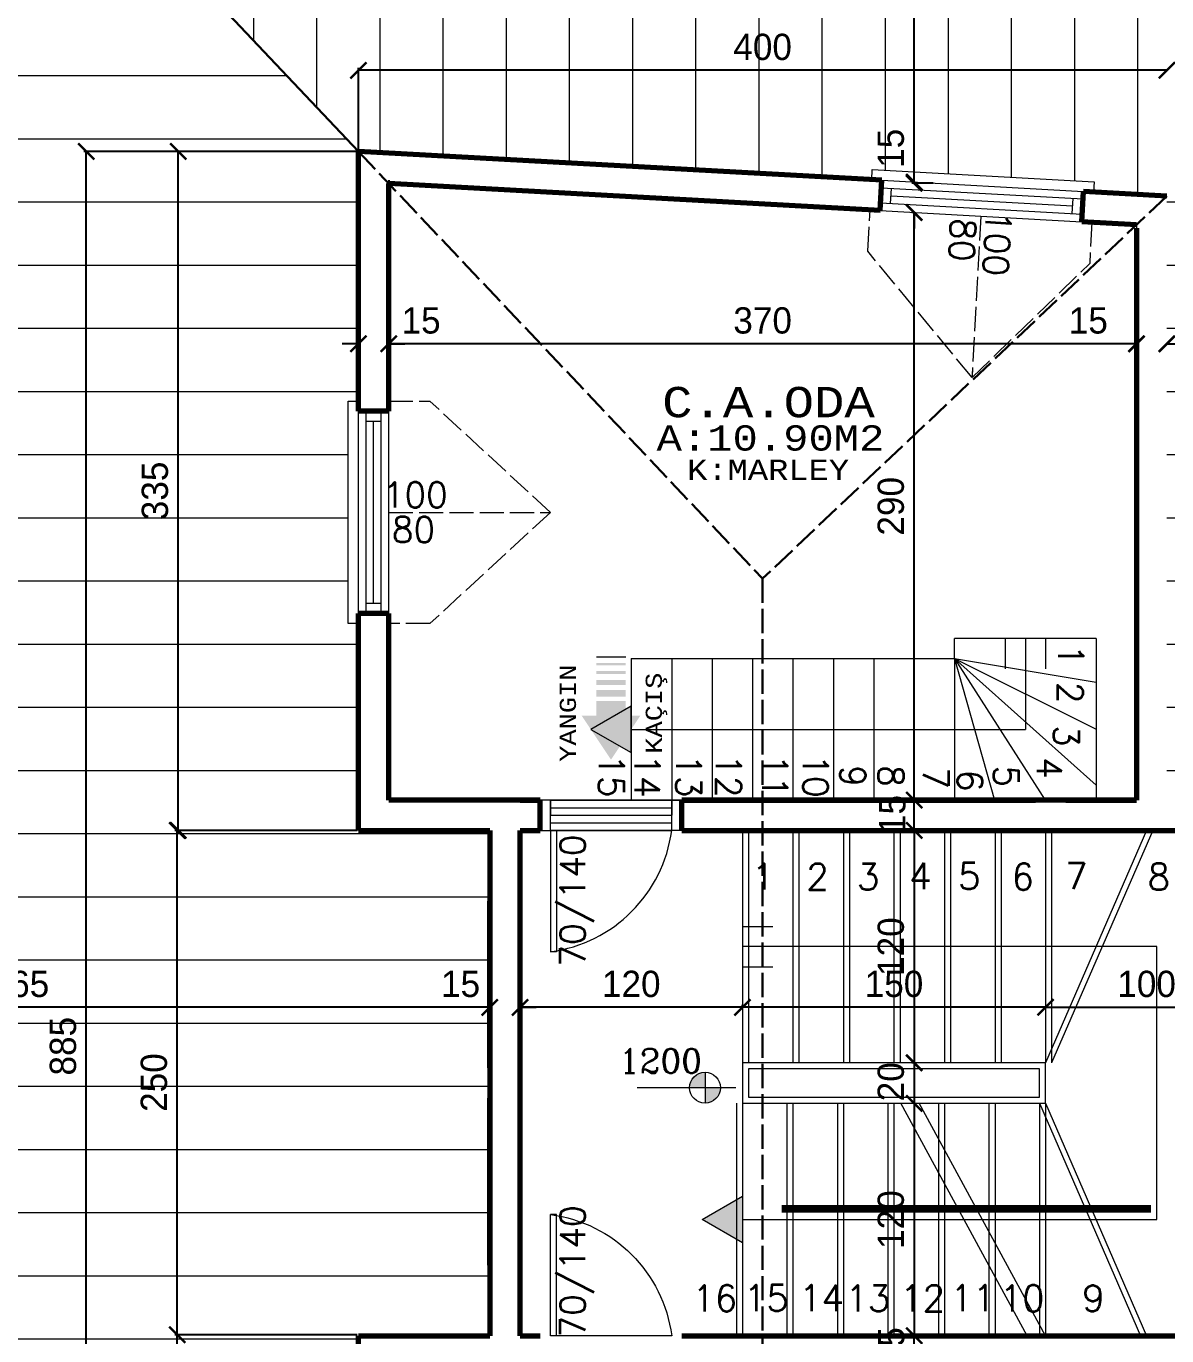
# Model space of a CAD drawing. Header units: millimetres. Extents: x 35860 to 71103, y -11298 to -8385.
# Drawn here: x 52981 to 53546, y -10123 to -9476 of the extents above; entities that cross this region are included whole.
import ezdxf
from ezdxf.enums import TextEntityAlignment as Align

# ---------------------------------------------------------------- set-up
doc = ezdxf.new("R2010")
doc.units = ezdxf.units.MM
doc.header["$MEASUREMENT"] = 0
doc.linetypes.add('ÇİZGİ1', pattern=[15, 12, -3])
doc.layers.get('0').update_dxf_attribs({"lineweight": 15})
doc.layers.get('Defpoints').update_dxf_attribs({"lineweight": 20})
for name, color, linetype, lineweight in [('02', 2, 'Continuous', 20), ('03_Yazı', 1, 'Continuous', 30), ('05', 4, 'Continuous', 50), ('07', 3, 'Continuous', 70), ('Aks&Tefriş', 5, 'Continuous', 20), ('Merd&Balkon', 40, 'Continuous', 20), ('Ölçü', 140, 'Continuous', 20)]:
    doc.layers.add(name, color=color, linetype=linetype, lineweight=lineweight)
doc.layers.add('Lay_X', color=45, linetype='Continuous', lineweight=13, plot=False)
doc.styles.add('0', font='txt.shx')
doc.styles.add('2', font='txt.shx', dxfattribs={"height": 12.5})
doc.styles.add('C', font='')
doc.styles.add('ROMANC', font='romanc', dxfattribs={"height": 0.11})
doc.styles.get('C').set_extended_font_data('Courier New Tur')
doc.dimstyles.new('STANDART', dxfattribs={"dimtxt": 13, "dimasz": 8, "dimexe": 1.25, "dimexo": 0.625, "dimgap": 5, "dimtad": 1, "dimdec": 0, "dimrnd": 5, "dimzin": 1, "dimdsep": 46, "dimtxsty": 'Standard', "dimblk1": 'ARCHTICK', "dimblk2": 'ARCHTICK', "dimsah": 1, "dimcen": 2.5, "dimclrd": 256, "dimclre": 256, "dimclrt": 1, "dimadec": 0, "dimazin": 0, "dimtfac": 1, "dimtdec": 0, "dimtofl": 0, "dimtmove": 1, "dimatfit": 0, "dimldrblk": 'ARCHTICK', "dimfxl": 1, "dimtolj": 1, "dimtzin": 0, "dimarcsym": 0})

# ---------------------------------------------------------------- blocks, each defined once
blk = doc.blocks.new('_ARCHTICK')
at = {"color": 0, "linetype": 'ByBlock', "const_width": 0.15}
blk.add_lwpolyline([(-0.5, -0.5), (0.5, 0.5)], dxfattribs=at)
blk = doc.blocks.new('*D33')
at = {"layer": 'Defpoints', "color": 0, "transparency": 16777216}
for p in [(53335.55, -9960.92), (53335.55, -9960.92), (53485.55, -9960.92)]:
    blk.add_point(p, dxfattribs=at)
at = {"layer": 'Ölçü', "lineweight": -2, "transparency": 16777216}
for p, q in [((53335.55, -9960.3), (53335.55, -9959.67)), ((53485.55, -9960.92), (53335.55, -9960.92))]:
    blk.add_line(p, q, dxfattribs=at)
at = {"layer": 'Ölçü', "lineweight": -2, "transparency": 16777216, "xscale": 8, "yscale": 8, "zscale": 8, "rotation": 180}
blk.add_blockref('_ARCHTICK', (53335.55, -9960.92), dxfattribs=at)
at = {"layer": 'Ölçü', "lineweight": -2, "transparency": 16777216, "xscale": 8, "yscale": 8, "zscale": 8}
blk.add_blockref('_ARCHTICK', (53485.55, -9960.92), dxfattribs=at)
at = {"layer": 'Ölçü', "color": 1, "transparency": 16777216, "insert": (53410.55, -9949.42), "char_height": 13, "attachment_point": 5}
blk.add_mtext('\\A1;150', dxfattribs=at)
blk = doc.blocks.new('*D34')
at = {"layer": 'Defpoints', "color": 0, "transparency": 16777216}
for p in [(53225.55, -9960.92), (53225.55, -9960.92), (53335.55, -9960.92)]:
    blk.add_point(p, dxfattribs=at)
at = {"layer": 'Ölçü', "lineweight": -2, "transparency": 16777216}
for p, q in [((53225.55, -9960.3), (53225.55, -9959.67)), ((53335.55, -9960.92), (53225.55, -9960.92))]:
    blk.add_line(p, q, dxfattribs=at)
at = {"layer": 'Ölçü', "lineweight": -2, "transparency": 16777216, "xscale": 8, "yscale": 8, "zscale": 8, "rotation": 180}
blk.add_blockref('_ARCHTICK', (53225.55, -9960.92), dxfattribs=at)
at = {"layer": 'Ölçü', "lineweight": -2, "transparency": 16777216, "xscale": 8, "yscale": 8, "zscale": 8}
blk.add_blockref('_ARCHTICK', (53335.55, -9960.92), dxfattribs=at)
at = {"layer": 'Ölçü', "color": 1, "transparency": 16777216, "insert": (53280.55, -9949.42), "char_height": 13, "attachment_point": 5}
blk.add_mtext('\\A1;120', dxfattribs=at)
blk = doc.blocks.new('*D35')
at = {"layer": 'Defpoints', "color": 0, "transparency": 16777216}
for p in [(53413.05, -9873.42), (53420.55, -9988.42), (53421.5, -9988.42)]:
    blk.add_point(p, dxfattribs=at)
at = {"layer": 'Ölçü', "lineweight": -2, "transparency": 16777216}
for p, q in [((53420.55, -9873.42), (53420.55, -9988.42)), ((53420.87, -9988.42), (53419.3, -9988.42))]:
    blk.add_line(p, q, dxfattribs=at)
at = {"layer": 'Ölçü', "lineweight": -2, "transparency": 16777216, "xscale": 8, "yscale": 8, "zscale": 8}
for p, rotation in [((53420.55, -9873.42), 90), ((53420.55, -9988.42), 270)]:
    blk.add_blockref('_ARCHTICK', p, dxfattribs=dict(at, rotation=rotation))
at = {"layer": 'Ölçü', "color": 1, "transparency": 16777216, "insert": (53409.05, -9930.92), "char_height": 13, "attachment_point": 5, "rotation": 90}
blk.add_mtext('\\A1;120', dxfattribs=at)
blk = doc.blocks.new('*D36')
at = {"layer": 'Defpoints', "color": 0, "transparency": 16777216}
for p in [(53421.5, -9988.42), (53420.55, -10008.42), (53421.5, -10008.42)]:
    blk.add_point(p, dxfattribs=at)
at = {"layer": 'Ölçü', "lineweight": -2, "transparency": 16777216}
for p, q in [((53420.55, -9988.42), (53420.55, -10008.42)), ((53420.87, -10008.42), (53419.3, -10008.42))]:
    blk.add_line(p, q, dxfattribs=at)
at = {"layer": 'Ölçü', "lineweight": -2, "transparency": 16777216, "xscale": 8, "yscale": 8, "zscale": 8}
for p, rotation in [((53420.55, -9988.42), 90), ((53420.55, -10008.42), 270)]:
    blk.add_blockref('_ARCHTICK', p, dxfattribs=dict(at, rotation=rotation))
at = {"layer": 'Ölçü', "color": 1, "transparency": 16777216, "insert": (53409.05, -9997.74), "char_height": 13, "attachment_point": 5, "rotation": 90}
blk.add_mtext('\\A1;20', dxfattribs=at)
blk = doc.blocks.new('*D37')
at = {"layer": 'Defpoints', "color": 0, "transparency": 16777216}
for p in [(53421.5, -10008.42), (53420.55, -10123.42), (53421.5, -10123.42)]:
    blk.add_point(p, dxfattribs=at)
at = {"layer": 'Ölçü', "lineweight": -2, "transparency": 16777216}
for p, q in [((53420.55, -10008.42), (53420.55, -10123.42)), ((53420.87, -10123.42), (53419.3, -10123.42))]:
    blk.add_line(p, q, dxfattribs=at)
at = {"layer": 'Ölçü', "lineweight": -2, "transparency": 16777216, "xscale": 8, "yscale": 8, "zscale": 8}
for p, rotation in [((53420.55, -10008.42), 90), ((53420.55, -10123.42), 270)]:
    blk.add_blockref('_ARCHTICK', p, dxfattribs=dict(at, rotation=rotation))
at = {"layer": 'Ölçü', "color": 1, "transparency": 16777216, "insert": (53409.05, -10065.92), "char_height": 13, "attachment_point": 5, "rotation": 90}
blk.add_mtext('\\A1;120', dxfattribs=at)
blk = doc.blocks.new('*D38')
at = {"layer": 'Defpoints', "color": 0, "transparency": 16777216}
for p in [(53420.55, -9858.42), (53420.55, -9858.42), (53420.55, -9873.42)]:
    blk.add_point(p, dxfattribs=at)
at = {"layer": 'Ölçü', "lineweight": -2, "transparency": 16777216}
for p, q in [((53419.92, -9858.42), (53419.3, -9858.42)), ((53420.55, -9873.42), (53420.55, -9858.42))]:
    blk.add_line(p, q, dxfattribs=at)
at = {"layer": 'Ölçü', "lineweight": -2, "transparency": 16777216, "xscale": 8, "yscale": 8, "zscale": 8}
for p, rotation in [((53420.55, -9858.42), 90), ((53420.55, -9873.42), 270)]:
    blk.add_blockref('_ARCHTICK', p, dxfattribs=dict(at, rotation=rotation))
at = {"layer": 'Ölçü', "color": 1, "transparency": 16777216, "insert": (53409.77, -9865.55), "char_height": 13, "attachment_point": 5, "rotation": 90}
blk.add_mtext('\\A1;15', dxfattribs=at)
blk = doc.blocks.new('*D55')
at = {"layer": 'Defpoints', "color": 0, "transparency": 16777216}
for p in [(53420.55, -10123.42), (53421.5, -10123.42), (53421.5, -10138.42)]:
    blk.add_point(p, dxfattribs=at)
at = {"layer": 'Ölçü', "lineweight": -2, "transparency": 16777216}
for p, q in [((53420.87, -10123.42), (53419.3, -10123.42)), ((53420.55, -10138.42), (53420.55, -10123.42))]:
    blk.add_line(p, q, dxfattribs=at)
at = {"layer": 'Ölçü', "lineweight": -2, "transparency": 16777216, "xscale": 8, "yscale": 8, "zscale": 8}
for p, rotation in [((53420.55, -10123.42), 90), ((53420.55, -10138.42), 270)]:
    blk.add_blockref('_ARCHTICK', p, dxfattribs=dict(at, rotation=rotation))
at = {"layer": 'Ölçü', "color": 1, "transparency": 16777216, "insert": (53409.26, -10128.85), "char_height": 13, "attachment_point": 5, "rotation": 90}
blk.add_mtext('\\A1;15', dxfattribs=at)
blk = doc.blocks.new('*D56')
at = {"layer": 'Defpoints', "color": 0, "transparency": 16777216}
for p in [(53420.55, -9567.74), (53421.04, -9567.74), (53420.55, -9858.42)]:
    blk.add_point(p, dxfattribs=at)
at = {"layer": 'Ölçü', "lineweight": -2, "transparency": 16777216}
for p, q in [((53420.41, -9567.74), (53419.3, -9567.74)), ((53420.55, -9858.42), (53420.55, -9567.74))]:
    blk.add_line(p, q, dxfattribs=at)
at = {"layer": 'Ölçü', "lineweight": -2, "transparency": 16777216, "xscale": 8, "yscale": 8, "zscale": 8}
for p, rotation in [((53420.55, -9567.74), 90), ((53420.55, -9858.42), 270)]:
    blk.add_blockref('_ARCHTICK', p, dxfattribs=dict(at, rotation=rotation))
at = {"layer": 'Ölçü', "color": 1, "transparency": 16777216, "insert": (53409.05, -9713.08), "char_height": 13, "attachment_point": 5, "rotation": 90}
blk.add_mtext('\\A1;290', dxfattribs=at)
blk = doc.blocks.new('*D57')
at = {"layer": 'Defpoints', "color": 0, "transparency": 16777216}
for p in [(53420.54, -9152.09), (53420.55, -9152.09), (53420.22, -9552.68)]:
    blk.add_point(p, dxfattribs=at)
at = {"layer": 'Ölçü', "lineweight": -2, "transparency": 16777216}
for p, q in [((53420.55, -9552.68), (53420.55, -9152.09)), ((53421.17, -9152.09), (53421.8, -9152.09))]:
    blk.add_line(p, q, dxfattribs=at)
at = {"layer": 'Ölçü', "lineweight": -2, "transparency": 16777216, "xscale": 8, "yscale": 8, "zscale": 8}
for p, rotation in [((53420.55, -9152.09), 90), ((53420.55, -9552.68), 270)]:
    blk.add_blockref('_ARCHTICK', p, dxfattribs=dict(at, rotation=rotation))
at = {"layer": 'Ölçü', "color": 1, "transparency": 16777216, "insert": (53409.05, -9352.38), "char_height": 13, "attachment_point": 5, "rotation": 90}
blk.add_mtext('\\A1;400', dxfattribs=at)
blk = doc.blocks.new('*D58')
at = {"layer": 'Defpoints', "color": 0, "transparency": 16777216}
for p in [(53210.55, -9960.92), (53225.55, -9960.92), (53210.55, -9972.9)]:
    blk.add_point(p, dxfattribs=at)
at = {"layer": 'Ölçü', "lineweight": -2, "transparency": 16777216}
for p, q in [((53210.55, -9960.92), (53202.55, -9960.92)), ((53210.55, -9972.27), (53210.55, -9959.67)), ((53225.55, -9960.92), (53233.55, -9960.92))]:
    blk.add_line(p, q, dxfattribs=at)
at = {"layer": 'Ölçü', "lineweight": -2, "transparency": 16777216, "xscale": 8, "yscale": 8, "zscale": 8}
blk.add_blockref('_ARCHTICK', (53210.55, -9960.92), dxfattribs=at)
at = {"layer": 'Ölçü', "lineweight": -2, "transparency": 16777216, "xscale": 8, "yscale": 8, "zscale": 8, "rotation": 180}
blk.add_blockref('_ARCHTICK', (53225.55, -9960.92), dxfattribs=at)
at = {"layer": 'Ölçü', "color": 1, "transparency": 16777216, "insert": (53196.09, -9949.42), "char_height": 13, "attachment_point": 5}
blk.add_mtext('\\A1;15', dxfattribs=at)
blk = doc.blocks.new('*D59')
at = {"layer": 'Defpoints', "color": 0, "transparency": 16777216}
for p in [(52745.55, -9959.9), (52745.55, -9960.92), (53210.55, -9972.9)]:
    blk.add_point(p, dxfattribs=at)
at = {"layer": 'Ölçü', "lineweight": -2, "transparency": 16777216}
for p, q in [((52745.55, -9960.52), (52745.55, -9962.17)), ((53210.55, -9960.92), (52745.55, -9960.92))]:
    blk.add_line(p, q, dxfattribs=at)
at = {"layer": 'Ölçü', "lineweight": -2, "transparency": 16777216, "xscale": 8, "yscale": 8, "zscale": 8, "rotation": 180}
blk.add_blockref('_ARCHTICK', (52745.55, -9960.92), dxfattribs=at)
at = {"layer": 'Ölçü', "lineweight": -2, "transparency": 16777216, "xscale": 8, "yscale": 8, "zscale": 8}
blk.add_blockref('_ARCHTICK', (53210.55, -9960.92), dxfattribs=at)
at = {"layer": 'Ölçü', "color": 1, "transparency": 16777216, "insert": (52978.05, -9949.42), "char_height": 13, "attachment_point": 5}
blk.add_mtext('\\A1;465', dxfattribs=at)
blk = doc.blocks.new('*D60')
at = {"layer": 'Defpoints', "color": 0, "transparency": 16777216}
for p in [(53545.55, -9559.59), (53530.55, -9575.44), (53530.55, -9632.72)]:
    blk.add_point(p, dxfattribs=at)
at = {"layer": 'Ölçü', "lineweight": -2, "transparency": 16777216}
for p, q in [((53530.55, -9576.07), (53530.55, -9633.97)), ((53530.55, -9632.72), (53522.55, -9632.72)), ((53545.55, -9632.72), (53553.55, -9632.72))]:
    blk.add_line(p, q, dxfattribs=at)
at = {"layer": 'Ölçü', "lineweight": -2, "transparency": 16777216, "xscale": 8, "yscale": 8, "zscale": 8}
blk.add_blockref('_ARCHTICK', (53530.55, -9632.72), dxfattribs=at)
at = {"layer": 'Ölçü', "lineweight": -2, "transparency": 16777216, "xscale": 8, "yscale": 8, "zscale": 8, "rotation": 180}
blk.add_blockref('_ARCHTICK', (53545.55, -9632.72), dxfattribs=at)
at = {"layer": 'Ölçü', "color": 1, "transparency": 16777216, "insert": (53506.71, -9621.22), "char_height": 13, "attachment_point": 5}
blk.add_mtext('\\A1;15', dxfattribs=at)
blk = doc.blocks.new('*D61')
at = {"layer": 'Defpoints', "color": 0, "transparency": 16777216}
for p in [(53160.55, -9551.09), (53530.55, -9575.44), (53160.55, -9632.72)]:
    blk.add_point(p, dxfattribs=at)
at = {"layer": 'Ölçü', "lineweight": -2, "transparency": 16777216}
for p, q in [((53160.55, -9551.72), (53160.55, -9633.97)), ((53530.55, -9632.72), (53160.55, -9632.72))]:
    blk.add_line(p, q, dxfattribs=at)
at = {"layer": 'Ölçü', "lineweight": -2, "transparency": 16777216, "xscale": 8, "yscale": 8, "zscale": 8, "rotation": 180}
blk.add_blockref('_ARCHTICK', (53160.55, -9632.72), dxfattribs=at)
at = {"layer": 'Ölçü', "lineweight": -2, "transparency": 16777216, "xscale": 8, "yscale": 8, "zscale": 8}
blk.add_blockref('_ARCHTICK', (53530.55, -9632.72), dxfattribs=at)
at = {"layer": 'Ölçü', "color": 1, "transparency": 16777216, "insert": (53345.55, -9621.22), "char_height": 13, "attachment_point": 5}
blk.add_mtext('\\A1;370', dxfattribs=at)
blk = doc.blocks.new('*D62')
at = {"layer": 'Defpoints', "color": 0, "transparency": 16777216}
for p in [(53145.55, -9536.9), (53160.55, -9551.09), (53145.55, -9632.72)]:
    blk.add_point(p, dxfattribs=at)
at = {"layer": 'Ölçü', "lineweight": -2, "transparency": 16777216}
for p, q in [((53145.55, -9537.52), (53145.55, -9633.97)), ((53145.55, -9632.72), (53137.55, -9632.72)), ((53160.55, -9632.72), (53168.55, -9632.72))]:
    blk.add_line(p, q, dxfattribs=at)
at = {"layer": 'Ölçü', "lineweight": -2, "transparency": 16777216, "xscale": 8, "yscale": 8, "zscale": 8}
blk.add_blockref('_ARCHTICK', (53145.55, -9632.72), dxfattribs=at)
at = {"layer": 'Ölçü', "lineweight": -2, "transparency": 16777216, "xscale": 8, "yscale": 8, "zscale": 8, "rotation": 180}
blk.add_blockref('_ARCHTICK', (53160.55, -9632.72), dxfattribs=at)
at = {"layer": 'Ölçü', "color": 1, "transparency": 16777216, "insert": (53176.54, -9621.22), "char_height": 13, "attachment_point": 5}
blk.add_mtext('\\A1;15', dxfattribs=at)
blk = doc.blocks.new('*D63')
at = {"layer": 'Defpoints', "color": 0, "transparency": 16777216}
for p in [(53485.55, -9960.92), (53585.55, -9960.92), (53585.55, -9962.01)]:
    blk.add_point(p, dxfattribs=at)
at = {"layer": 'Ölçü', "lineweight": -2, "transparency": 16777216}
for p, q in [((53485.55, -9960.92), (53585.55, -9960.92)), ((53585.55, -9961.38), (53585.55, -9959.67))]:
    blk.add_line(p, q, dxfattribs=at)
at = {"layer": 'Ölçü', "lineweight": -2, "transparency": 16777216, "xscale": 8, "yscale": 8, "zscale": 8, "rotation": 180}
blk.add_blockref('_ARCHTICK', (53485.55, -9960.92), dxfattribs=at)
at = {"layer": 'Ölçü', "lineweight": -2, "transparency": 16777216, "xscale": 8, "yscale": 8, "zscale": 8}
blk.add_blockref('_ARCHTICK', (53585.55, -9960.92), dxfattribs=at)
at = {"layer": 'Ölçü', "color": 1, "transparency": 16777216, "insert": (53535.55, -9949.42), "char_height": 13, "attachment_point": 5}
blk.add_mtext('\\A1;100', dxfattribs=at)
blk = doc.blocks.new('*D74')
at = {"layer": 'Defpoints', "color": 0, "transparency": 16777216}
for p in [(53055.91, -10122.9), (53145.55, -10122.9), (53145.55, -10422.8)]:
    blk.add_point(p, dxfattribs=at)
at = {"layer": 'Ölçü', "lineweight": -2, "transparency": 16777216}
for p, q in [((53144.92, -10122.9), (53054.66, -10122.9)), ((53055.91, -10422.8), (53055.91, -10122.9))]:
    blk.add_line(p, q, dxfattribs=at)
at = {"layer": 'Ölçü', "lineweight": -2, "transparency": 16777216, "xscale": 8, "yscale": 8, "zscale": 8}
for p, rotation in [((53055.91, -10122.9), 90), ((53055.91, -10422.8), 270)]:
    blk.add_blockref('_ARCHTICK', p, dxfattribs=dict(at, rotation=rotation))
at = {"layer": 'Ölçü', "color": 1, "transparency": 16777216, "insert": (53044.41, -10272.85), "char_height": 13, "attachment_point": 5, "rotation": 90}
blk.add_mtext('\\A1;300', dxfattribs=at)
blk = doc.blocks.new('*D75')
at = {"layer": 'Defpoints', "color": 0, "transparency": 16777216}
for p in [(53056.41, -9537.52), (53145.55, -9537.52), (53145.55, -9873.42)]:
    blk.add_point(p, dxfattribs=at)
at = {"layer": 'Ölçü', "lineweight": -2, "transparency": 16777216}
for p, q in [((53144.92, -9537.52), (53055.16, -9537.52)), ((53056.41, -9873.42), (53056.41, -9537.52))]:
    blk.add_line(p, q, dxfattribs=at)
at = {"layer": 'Ölçü', "lineweight": -2, "transparency": 16777216, "xscale": 8, "yscale": 8, "zscale": 8}
for p, rotation in [((53056.41, -9537.52), 90), ((53056.41, -9873.42), 270)]:
    blk.add_blockref('_ARCHTICK', p, dxfattribs=dict(at, rotation=rotation))
at = {"layer": 'Ölçü', "color": 1, "transparency": 16777216, "insert": (53044.91, -9705.47), "char_height": 13, "attachment_point": 5, "rotation": 90}
blk.add_mtext('\\A1;335', dxfattribs=at)
blk = doc.blocks.new('*D76')
at = {"layer": 'Defpoints', "color": 0, "transparency": 16777216}
for p in [(53145.55, -9497.4), (53145.55, -9537.52), (53545.55, -9559.59)]:
    blk.add_point(p, dxfattribs=at)
at = {"layer": 'Ölçü', "lineweight": -2, "transparency": 16777216}
for p, q in [((53145.55, -9536.9), (53145.55, -9496.15)), ((53545.55, -9497.4), (53145.55, -9497.4))]:
    blk.add_line(p, q, dxfattribs=at)
at = {"layer": 'Ölçü', "lineweight": -2, "transparency": 16777216, "xscale": 8, "yscale": 8, "zscale": 8, "rotation": 180}
blk.add_blockref('_ARCHTICK', (53145.55, -9497.4), dxfattribs=at)
at = {"layer": 'Ölçü', "lineweight": -2, "transparency": 16777216, "xscale": 8, "yscale": 8, "zscale": 8}
blk.add_blockref('_ARCHTICK', (53545.55, -9497.4), dxfattribs=at)
at = {"layer": 'Ölçü', "color": 1, "transparency": 16777216, "insert": (53345.55, -9485.9), "char_height": 13, "attachment_point": 5}
blk.add_mtext('\\A1;400', dxfattribs=at)
blk = doc.blocks.new('B')
at = {"layer": 'Merd&Balkon'}
for p, q in [((-10, 0), (-10, 15)), ((10, 0), (10, 15))]:
    blk.add_line(p, q, dxfattribs=at)
blk = doc.blocks.new('A')
at = {"layer": 'Merd&Balkon'}
h = blk.add_hatch(color=256, dxfattribs=at)
h.dxf.hatch_style = 1
h.paths.add_polyline_path([(0, 19.95), (-11.52, 0), (11.52, 0)])
blk.add_lwpolyline([(0, 19.95), (-11.52, 0), (11.52, 0)], close=True, dxfattribs=at)
blk = doc.blocks.new('*D553')
at = {"layer": 'Defpoints', "color": 0, "transparency": 16777216}
for p in [(53420.55, -9553.24), (53430.5, -9553.24), (53421.04, -9567.74)]:
    blk.add_point(p, dxfattribs=at)
at = {"layer": 'Ölçü', "lineweight": -2, "transparency": 16777216}
for p, q in [((53420.55, -9553.24), (53420.55, -9545.24)), ((53429.87, -9553.24), (53419.3, -9553.24)), ((53420.55, -9567.74), (53420.55, -9575.74))]:
    blk.add_line(p, q, dxfattribs=at)
at = {"layer": 'Ölçü', "lineweight": -2, "transparency": 16777216, "xscale": 8, "yscale": 8, "zscale": 8}
for p, rotation in [((53420.55, -9553.24), 270), ((53420.55, -9567.74), 90)]:
    blk.add_blockref('_ARCHTICK', p, dxfattribs=dict(at, rotation=rotation))
at = {"layer": 'Ölçü', "color": 1, "transparency": 16777216, "insert": (53409.05, -9535.99), "char_height": 13, "attachment_point": 5, "rotation": 90}
blk.add_mtext('\\A1;15', dxfattribs=at)
blk = doc.blocks.new('*D1033')
at = {"layer": 'Defpoints', "color": 0, "transparency": 16777216}
for p in [(53055.91, -9873.42), (53145.55, -9873.42), (53145.55, -10122.9)]:
    blk.add_point(p, dxfattribs=at)
at = {"layer": 'Ölçü', "lineweight": -2, "transparency": 16777216}
for p, q in [((53144.92, -9873.42), (53054.66, -9873.42)), ((53055.91, -10122.9), (53055.91, -9873.42))]:
    blk.add_line(p, q, dxfattribs=at)
at = {"layer": 'Ölçü', "lineweight": -2, "transparency": 16777216, "xscale": 8, "yscale": 8, "zscale": 8}
for p, rotation in [((53055.91, -9873.42), 90), ((53055.91, -10122.9), 270)]:
    blk.add_blockref('_ARCHTICK', p, dxfattribs=dict(at, rotation=rotation))
at = {"layer": 'Ölçü', "color": 1, "transparency": 16777216, "insert": (53044.41, -9998.16), "char_height": 13, "attachment_point": 5, "rotation": 90}
blk.add_mtext('\\A1;250', dxfattribs=at)
blk = doc.blocks.new('*D1054')
at = {"layer": 'Defpoints', "color": 0, "transparency": 16777216}
for p in [(53010.91, -9537.52), (53145.55, -9537.52), (53100.55, -10422.8)]:
    blk.add_point(p, dxfattribs=at)
at = {"layer": 'Ölçü', "lineweight": -2, "transparency": 16777216}
for p, q in [((53144.92, -9537.52), (53009.66, -9537.52)), ((53010.91, -10422.8), (53010.91, -9537.52))]:
    blk.add_line(p, q, dxfattribs=at)
at = {"layer": 'Ölçü', "lineweight": -2, "transparency": 16777216, "xscale": 8, "yscale": 8, "zscale": 8}
for p, rotation in [((53010.91, -9537.52), 90), ((53010.91, -10422.8), 270)]:
    blk.add_blockref('_ARCHTICK', p, dxfattribs=dict(at, rotation=rotation))
at = {"layer": 'Ölçü', "color": 1, "transparency": 16777216, "insert": (52999.41, -9980.16), "char_height": 13, "attachment_point": 5, "rotation": 90}
blk.add_mtext('\\A1;885', dxfattribs=at)

msp = doc.modelspace()

# ---------------------------------------------------------------- hatches: boundary and pattern name
h = msp.add_hatch()
h.set_pattern_fill('LINE', color=256, scale=250, angle=90, style=0)
h.paths.add_polyline_path([(53945.55, -9181.05), (52745.55, -9114.84), (53145.55, -9537.52), (53399.51, -9551.53), (53399.79, -9546.54), (53509.62, -9552.6), (53509.35, -9557.59), (53545.55, -9559.59)])
h.paths.add_polyline_path([(53335.55, -9398.8), (53335.55, -9473.8), (53320.55, -9473.8), (53320.55, -9398.8)], flags=16)
h.paths.add_polyline_path([(53320.98, -9466.21, -1), (53334.78, -9466.21, -1)], flags=0)
h.paths.add_polyline_path([(53334.78, -9451.21, -1), (53320.98, -9451.21, -1)], flags=0)
h.paths.add_polyline_path([(53334.78, -9436.21, -1), (53320.98, -9436.21, -1)], flags=0)
h.paths.add_polyline_path([(53334.78, -9421.21, -1), (53320.98, -9421.21, -1)], flags=0)
h.paths.add_polyline_path([(53335.55, -9458.8), (53335.55, -9473.8), (53326.91, -9473.8), (53326.91, -9462.98), (53324.58, -9458.8)], flags=16)
h.paths.add_polyline_path([(53334.78, -9406.21, -1), (53320.98, -9406.21, -1)], flags=0)
h.paths.add_polyline_path([(53399.3, -9370.8), (53399.3, -9333.96), (53418.8, -9333.96), (53418.8, -9370.8)], flags=24)
h.paths.add_polyline_path([(53327.13, -9476.15), (53363.96, -9476.15), (53363.96, -9495.65), (53327.13, -9495.65)], flags=24)
h.paths.add_polyline_path([(53399.3, -9547.91), (53399.3, -9524.07), (53418.8, -9524.07), (53418.8, -9547.91)], flags=24)
h = msp.add_hatch()
h.set_pattern_fill('LINE', color=256, scale=250, style=0)
h.paths.add_polyline_path([(53145.55, -10123.42), (53210.55, -10123.42), (53210.55, -9873.42), (53145.55, -9873.42), (53145.55, -9771.1), (53140.55, -9771.1), (53140.55, -9661.1), (53145.55, -9661.1), (53145.55, -9537.52), (52745.55, -9114.84), (52745.55, -10823.42), (53145.55, -10423.42), (53145.55, -10328.42), (53140.55, -10328.42), (53140.55, -10218.42), (53145.55, -10218.42)])
h.paths.add_polyline_path([(53184.18, -9939.67), (53208.01, -9939.67), (53208.01, -9959.17), (53184.18, -9959.17)], flags=24)
h.paths.add_polyline_path([(52957.46, -9939.67), (52998.63, -9939.67), (52998.63, -9959.17), (52957.46, -9959.17)], flags=24)
h.paths.add_polyline_path([(53034.66, -10291.26), (53034.66, -10254.43), (53054.16, -10254.43), (53054.16, -10291.26)], flags=24)
h.paths.add_polyline_path([(53035.16, -9725.39), (53035.16, -9684.23), (53054.66, -9684.23), (53054.66, -9725.39)], flags=24)
h = msp.add_hatch()
h.set_pattern_fill('LINE', color=256, scale=250, style=0)
h.paths.add_polyline_path([(53945.55, -9181.05), (53545.55, -9559.59), (53545.55, -9858.42), (53600.55, -9858.42), (53600.55, -10138.42), (53545.55, -10138.42), (53545.55, -10423.42), (53945.55, -10823.42)])
h.paths.add_polyline_path([(53603.13, -9939.67), (53626.97, -9939.67), (53626.97, -9959.17), (53603.13, -9959.17)], flags=24)
h.paths.add_polyline_path([(53752.46, -9939.67), (53793.63, -9939.67), (53793.63, -9959.17), (53752.46, -9959.17)], flags=24)
h.paths.add_polyline_path([(53544.37, -10326.36), (53568.21, -10326.36), (53568.21, -10345.86), (53544.37, -10345.86)], flags=9)
h.paths.add_polyline_path([(53600.66, -9727.42), (53600.66, -9690.59), (53620.16, -9690.59), (53620.16, -9727.42)], flags=24)
h = msp.add_hatch(color=256)
h.paths.add_polyline_path([(53324.7, -10000.69, -0.414214), (53317.04, -10008.35), (53317.04, -10000.69)])
h.paths.add_polyline_path([(53317.04, -9993.03), (53317.04, -10000.69), (53309.38, -10000.69, -0.414214)])

# ---------------------------------------------------------------- linework, layer by layer
for p, q in [((53317.04, -9993.03), (53317.04, -10008.35)), ((53317.04, -9993.03), (53317.04, -10008.35)), ((53324.7, -10000.69), (53283.51, -10000.69)), ((53324.7, -10000.69), (53283.51, -10000.69)), ((53332.27, -10000.69), (53324.62, -10000.69)), ((53332.27, -10000.69), (53324.62, -10000.69))]:
    msp.add_line(p, q)
msp.add_circle((53317.04, -10000.69), 7.66)
msp.add_circle((53317.04, -10000.69), 7.66)
at = {"layer": '02'}
for p, q in [((53404.3, -9555.55), (53504.15, -9561.06)), ((53404.51, -9551.81), (53504.35, -9557.32)), ((53408.88, -9563.32), (53409.29, -9555.83)), ((53409.08, -9559.57), (53498.95, -9564.53)), ((53498.74, -9568.28), (53499.15, -9560.79)), ((53403.68, -9566.79), (53503.53, -9572.3)), ((53403.89, -9563.04), (53503.73, -9568.55)), ((53145.55, -9766.1), (53145.55, -9666.1)), ((53149.3, -9766.1), (53149.3, -9666.1)), ((53156.8, -9671.1), (53149.3, -9671.1)), ((53153.05, -9761.1), (53153.05, -9671.1)), ((53156.8, -9766.1), (53156.8, -9666.1)), ((53160.55, -9766.1), (53160.55, -9666.1)), ((53156.8, -9761.1), (53149.3, -9761.1)), ((53240.55, -9858.42), (53240.55, -9865.92)), ((53240.55, -9858.42), (53300.55, -9858.42)), ((53300.55, -9858.42), (53300.55, -9865.92)), ((53240.55, -9862.17), (53300.55, -9862.17)), ((53240.55, -9873.42), (53240.55, -9865.92)), ((53240.55, -9865.92), (53300.55, -9865.92)), ((53300.55, -9873.42), (53300.55, -9865.92)), ((53240.55, -9869.67), (53300.55, -9869.67)), ((53240.55, -9873.42), (53300.55, -9873.42)), ((53338.55, -9873.42), (53338.55, -9988.42)), ((53363.55, -9873.42), (53363.55, -9988.42)), ((53388.55, -9873.42), (53388.55, -9988.42)), ((53413.55, -9873.42), (53413.55, -9988.42)), ((53438.55, -9873.42), (53438.55, -9988.42)), ((53463.55, -9873.42), (53463.55, -9988.42)), ((53488.55, -9873.42), (53488.55, -9988.42)), ((53538.55, -9873.42), (53488.55, -9988.42)), ((53332.55, -10008.42), (53332.55, -10123.42)), ((53357.55, -10008.42), (53357.55, -10123.42)), ((53382.55, -10008.42), (53382.55, -10123.42)), ((53407.55, -10008.42), (53407.55, -10123.42)), ((53432.55, -10008.42), (53432.55, -10123.42)), ((53457.55, -10008.42), (53457.55, -10123.42)), ((53482.55, -10008.42), (53532.55, -10123.42)), ((53482.55, -10008.42), (53482.55, -10123.42))]:
    msp.add_line(p, q, dxfattribs=at)
at = {"layer": '02', "linetype": 'ÇİZGİ1'}
for p, q in [((53397.56, -9586.9), (53398.69, -9566.51)), ((53453.6, -9569.54), (53449.2, -9649.42)), ((53453.6, -9569.54), (53449.27, -9648)), ((53508.52, -9572.57), (53507.39, -9592.96)), ((53449.2, -9649.42), (53397.56, -9586.9)), ((53449.2, -9649.42), (53507.39, -9592.96)), ((53160.55, -9661.1), (53180.96, -9661.1)), ((53240.55, -9716.1), (53180.96, -9661.1)), ((53160.55, -9716.1), (53239.12, -9716.1)), ((53160.55, -9716.1), (53240.55, -9716.1)), ((53240.55, -9716.1), (53180.96, -9771.1)), ((53180.96, -9771.1), (53160.55, -9771.1))]:
    msp.add_line(p, q, dxfattribs=at)
at = {"layer": '02'}
for points in [[(53399.51, -9551.53), (53399.79, -9546.54), (53509.62, -9552.6), (53509.35, -9557.59)], [(53145.55, -9771.1), (53140.55, -9771.1), (53140.55, -9661.1), (53145.55, -9661.1)], [(53235.55, -9873.42), (53240.55, -9873.42), (53240.55, -9858.42), (53235.55, -9858.42)], [(53305.55, -9873.42), (53300.55, -9873.42), (53300.55, -9858.42), (53305.55, -9858.42)]]:
    msp.add_lwpolyline(points, dxfattribs=at)
for points in [[(53243.55, -9873.42), (53243.55, -9933.42), (53240.55, -9933.42, 0.339541), (53300.55, -9873.42), (53240.55, -9873.42), (53240.55, -9933.42)], [(53243.55, -10123.42), (53243.55, -10063.42), (53240.55, -10063.42, -0.339541), (53300.55, -10123.42), (53240.55, -10123.42), (53240.55, -10063.42)]]:
    msp.add_lwpolyline(points, format="xyb", dxfattribs=at)
at = {"layer": '03_Yazı'}
msp.add_line((52745.55, -9114.84), (53145.55, -9537.52), dxfattribs=at)
at = {"layer": '03_Yazı', "linetype": 'ÇİZGİ1'}
for p, q in [((53145.55, -9537.52), (53345.55, -9748.86)), ((53545.55, -9559.59), (53345.55, -9748.86)), ((53345.55, -9748.86), (53345.55, -10224.05))]:
    msp.add_line(p, q, dxfattribs=at)
at = {"layer": '05', "ltscale": 3}
for p, q in [((53537.66, -10059.67), (53355.06, -10059.67)), ((53537.66, -10059.67), (53355.06, -10059.67)), ((53537.66, -10059.67), (53355.06, -10059.67)), ((53537.66, -10060.67), (53355.06, -10060.67)), ((53537.66, -10060.67), (53355.06, -10060.67)), ((53537.66, -10060.67), (53355.06, -10060.67)), ((53537.66, -10061.67), (53355.06, -10061.67)), ((53537.66, -10061.67), (53355.06, -10061.67)), ((53537.66, -10061.67), (53355.06, -10061.67))]:
    msp.add_line(p, q, dxfattribs=at)
at = {"layer": '07'}
for p, q in [((53145.55, -9666.1), (53145.55, -9537.52)), ((53404.51, -9551.81), (53145.55, -9537.52)), ((53160.55, -9666.1), (53160.55, -9553.37)), ((53403.68, -9566.79), (53160.55, -9553.37)), ((53403.68, -9566.79), (53404.51, -9551.81)), ((53503.53, -9572.3), (53504.35, -9557.32)), ((53545.55, -9559.59), (53504.35, -9557.32)), ((53530.58, -9573.79), (53503.53, -9572.3)), ((53530.55, -9575.44), (53530.55, -9858.42)), ((53160.55, -9666.1), (53145.55, -9666.1)), ((53145.55, -9873.42), (53145.55, -9766.1)), ((53160.55, -9766.1), (53145.55, -9766.1)), ((53160.55, -9858.42), (53160.55, -9766.1)), ((53235.55, -9858.42), (53160.55, -9858.42)), ((53225.55, -9858.42), (53235.55, -9858.42)), ((53235.55, -9873.42), (53235.55, -9858.42)), ((53530.55, -9858.42), (53305.55, -9858.42)), ((53305.55, -9858.42), (53480.55, -9858.42)), ((53305.55, -9873.42), (53305.55, -9858.42)), ((53495.55, -9858.42), (53530.55, -9858.42)), ((53530.55, -9858.42), (53530.55, -9858.42)), ((53145.55, -9873.42), (53210.55, -9873.42)), ((53210.55, -9873.42), (53210.55, -10123.42)), ((53225.55, -9873.42), (53235.55, -9873.42)), ((53225.55, -10123.42), (53225.55, -9873.42)), ((53305.55, -9873.42), (53585.55, -9873.42)), ((53210.55, -9990.92), (53210.55, -9908.42)), ((53210.55, -9908.42), (53210.55, -9990.92)), ((53210.55, -10088.42), (53210.55, -10005.92)), ((53145.55, -10123.42), (53210.55, -10123.42)), ((53145.55, -10223.42), (53145.55, -10123.42)), ((53225.55, -10123.42), (53235.55, -10123.42)), ((53305.55, -10123.42), (53585.55, -10123.42))]:
    msp.add_line(p, q, dxfattribs=at)
at = {"layer": 'Aks&Tefriş'}
msp.add_line((53263.29, -9787.6), (53277.81, -9787.6), dxfattribs=at)
for points in [[(53263.29, -9809.38), (53263.29, -9816.64), (53277.81, -9809.38), (53277.81, -9816.64)], [(53256.03, -9816.64), (53285.07, -9816.64), (53270.55, -9838.42)]]:
    msp.add_solid(points, dxfattribs=at)
for points in [[(53263.29, -9796.08), (53263.29, -9794.56), (53277.81, -9796.08), (53277.81, -9794.56)], [(53263.33, -9791.69), (53263.33, -9790.53), (53277.78, -9791.69), (53277.78, -9790.53)], [(53263.29, -9801.44), (53263.29, -9799.02), (53277.81, -9801.44), (53277.81, -9799.02)], [(53263.29, -9807.25), (53263.29, -9803.93), (53277.81, -9807.25), (53277.81, -9803.93)]]:
    msp.add_trace(points, dxfattribs=at)
at = {"layer": 'Lay_X'}
msp.add_lwpolyline([(53503.53, -9572.3), (53530.58, -9573.79), (53530.55, -9858.42), (53160.55, -9858.42), (53160.55, -9553.37), (53403.68, -9566.79)], dxfattribs=at)
at = {"layer": 'Merd&Balkon'}
for p, q in [((53440.55, -9788.42), (53440.55, -9778.42)), ((53510.55, -9778.42), (53440.55, -9778.42)), ((53475.55, -9778.42), (53475.55, -9823.42)), ((53510.55, -9778.42), (53510.55, -9858.42)), ((53280.55, -9788.42), (53440.55, -9788.42)), ((53280.55, -9788.42), (53280.55, -9858.42)), ((53300.55, -9788.42), (53300.55, -9858.42)), ((53320.55, -9788.42), (53320.55, -9858.42)), ((53340.55, -9788.42), (53340.55, -9858.42)), ((53360.55, -9788.42), (53360.55, -9858.42)), ((53380.55, -9788.42), (53380.55, -9858.42)), ((53400.55, -9788.42), (53400.55, -9858.42)), ((53420.55, -9788.42), (53420.55, -9858.42)), ((53440.55, -9788.42), (53510.55, -9800.13)), ((53440.55, -9788.42), (53510.55, -9823.3)), ((53440.55, -9788.42), (53510.55, -9851.08)), ((53440.55, -9788.42), (53460.25, -9858.42)), ((53440.55, -9788.42), (53440.55, -9858.42)), ((53440.55, -9788.42), (53485.38, -9858.42)), ((53280.55, -9823.42), (53475.55, -9823.42)), ((53335.55, -9873.42), (53335.55, -9988.42)), ((53360.55, -9873.42), (53360.55, -9988.42)), ((53385.55, -9873.42), (53385.55, -9988.42)), ((53410.55, -9873.42), (53410.55, -9988.42)), ((53435.55, -9873.42), (53435.55, -9988.42)), ((53460.55, -9873.42), (53460.55, -9988.42)), ((53535.55, -9873.42), (53485.55, -9988.42)), ((53485.55, -9873.42), (53485.55, -9988.42)), ((53335.55, -9920.92), (53350.55, -9920.92)), ((53540.55, -9930.92), (53335.55, -9930.92)), ((53540.55, -10065.92), (53540.55, -9930.92)), ((53335.55, -9940.92), (53350.55, -9940.92)), ((53335.55, -10008.42), (53335.55, -10123.42)), ((53360.55, -10008.42), (53360.55, -10123.42)), ((53385.55, -10008.42), (53385.55, -10123.42)), ((53410.55, -10008.42), (53410.55, -10123.42)), ((53476.44, -10123.42), (53413.94, -10008.42)), ((53485.55, -10123.42), (53423.05, -10008.42)), ((53435.55, -10008.42), (53435.55, -10123.42)), ((53460.55, -10008.42), (53460.55, -10123.42)), ((53485.55, -10008.42), (53485.55, -10123.42)), ((53485.55, -10008.42), (53535.55, -10123.42)), ((53315.6, -10065.92), (53335.55, -10054.4)), ((53335.55, -10054.4), (53335.55, -10077.44)), ((53335.55, -10077.44), (53315.6, -10065.92)), ((53335.55, -10065.92), (53540.55, -10065.92))]:
    msp.add_line(p, q, dxfattribs=at)
for points in [[(53485.55, -10008.42), (53485.55, -9988.42), (53335.55, -9988.42), (53335.55, -10008.42)], [(53482.55, -10005.42), (53482.55, -9991.42), (53338.55, -9991.42), (53338.55, -10005.42)]]:
    msp.add_lwpolyline(points, close=True, dxfattribs=at)
for points in [[(53328.9, -10065.92), (53315.6, -10065.92), (53335.55, -10054.4)], [(53328.9, -10065.92), (53335.55, -10054.4), (53335.55, -10077.44)], [(53328.9, -10065.92), (53335.55, -10077.44), (53315.6, -10065.92)]]:
    msp.add_solid(points, dxfattribs=at)

# ---------------------------------------------------------------- block references
for name, p, rotation in [('B', (53475.55, -9778.42), 180), ('A', (53280.55, -9823.42), 90)]:
    msp.add_blockref(name, p, dxfattribs=dict(at, rotation=rotation))

# ---------------------------------------------------------------- texts
at = {"layer": '03_Yazı', "style": '0'}
for s, p in [('80', (53437.61, -9591.64)), ('100', (53454.4, -9598.82))]:
    msp.add_text(s, height=12.5, rotation=266.84181, dxfattribs=at).set_placement(p, align=Align.RIGHT)
for s, p in [('100', (53189.74, -9713.69)), ('80', (53183.49, -9730.85))]:
    msp.add_text(s, height=12.5, dxfattribs=at).set_placement(p, align=Align.RIGHT)
at = {"layer": '03_Yazı'}
for s, height, rotation, style, p in [('1', 12.5, 270, '2', (53498.07, -9786.71)), ('YANGIN', 8, 90, 'C', (53249.18, -9815.4)), ('KAÇIŞ', 8, 90, 'C', (53291.71, -9815.4)), ('2', 12.5, 270, '2', (53497.76, -9805.31)), ('3', 12.5, 270, '2', (53495.82, -9826.74)), ('15', 12.5, 270, '2', (53270.73, -9846.49)), ('14', 12.5, 270, '2', (53288.41, -9846.49)), ('13', 12.5, 270, '2', (53308.94, -9846.49)), ('12', 12.5, 270, '2', (53328.66, -9846.49)), ('11', 12.5, 270, '2', (53351.62, -9846.49)), ('10', 12.5, 270, '2', (53371.75, -9846.49)), ('4', 12.5, 270, '2', (53487.41, -9842.5)), ('9', 12.5, 270, '2', (53390.21, -9846.49)), ('8', 12.5, 270, '2', (53409.11, -9846.49)), ('7', 12.5, 270, '2', (53431.25, -9847.58)), ('6', 12.5, 270, '2', (53448.14, -9848.8)), ('5', 12.5, 270, '2', (53466.15, -9846.65))]:
    msp.add_text(s, height=height, rotation=rotation, dxfattribs=dict(at, style=style)).set_placement(p, align=Align.MIDDLE_CENTER)
at = {"layer": '03_Yazı', "style": '0'}
for p in [(53245.3, -9875.44), (53245.3, -10058.9)]:
    msp.add_text('70/140', height=12.5, rotation=90, dxfattribs=at).set_placement(p, align=Align.TOP_RIGHT)
for s, p in [('1', (53340.22, -9902.72)), ('2', (53367.15, -9902.86)), ('3', (53392.22, -9902.86)), ('4', (53418.11, -9902.53)), ('5', (53442.24, -9902.53)), ('6', (53468.7, -9902.86)), ('7', (53495.24, -9902.53)), ('8', (53536.03, -9902.86)), ('16', (53310.73, -10111.35)), ('15', (53336.19, -10111.21)), ('14', (53363.57, -10111.21)), ('13', (53386.46, -10111.35)), ('12', (53413.57, -10111.35)), ('11', (53438.39, -10111.21)), ('10', (53462.84, -10111.35)), ('9', (53503.66, -10111.35))]:
    msp.add_text(s, height=13, dxfattribs=at).set_placement(p)
at = {"layer": '03_Yazı', "color": 4, "style": 'ROMANC'}
msp.add_text('1200', height=12, dxfattribs=at).set_placement((53274.4, -9993.43))
at = {"layer": '03_Yazı', "style": 'C', "flags": 12}
for tag, text, height, p in [('C.A.ODA', 'Y.ODASI', 15, (53348.44, -9661.53)), ('K:MARLEY', 'K:MARLEY', 10, (53348.26, -9695.02))]:
    msp.add_attdef(tag, text=text, height=height, dxfattribs=at).set_placement(p, align=Align.MIDDLE_CENTER)
at = {"layer": '03_Yazı', "style": 'C'}
msp.add_attdef('A:10.90M2', text='A:10.00m2', height=12.5, dxfattribs=at).set_placement((53349.45, -9679.28), align=Align.MIDDLE_CENTER)

# ---------------------------------------------------------------- dimensions: what is measured, and where the dimension line sits
at = {"layer": 'Ölçü'}
for base, p1, p2, angle, text, picture, middle in [((53420.55, -9152.09), (53420.22, -9552.68), (53420.54, -9152.09), 90, '400', '*D57', (53409.05, -9352.38)), ((53420.55, -9988.42), (53413.05, -9873.42), (53421.5, -9988.42), 90, '120', '*D35', (53409.05, -9930.92)), ((53225.55, -9960.92), (53335.55, -9960.92), (53225.55, -9960.92), 180, '120', '*D34', (53280.55, -9949.42)), ((53420.55, -10123.42), (53421.5, -10008.42), (53421.5, -10123.42), 90, '120', '*D37', (53409.05, -10065.92))]:
    dim = msp.add_linear_dim(base=base, p1=p1, p2=p2, angle=angle, text=text, dimstyle='STANDART', override={"dimse1": 1}, dxfattribs=at)
    dim.commit()
    dim.dimension.update_dxf_attribs({"geometry": picture, "text_midpoint": middle})
for base, p1, p2, angle, picture, middle in [((53145.55, -9497.4), (53545.55, -9559.59), (53145.55, -9537.52), 180, '*D76', (53345.55, -9485.9)), ((53010.91, -9537.52), (53100.55, -10422.8), (53145.55, -9537.52), 90, '*D1054', (52999.41, -9980.16)), ((53056.41, -9537.52), (53145.55, -9873.42), (53145.55, -9537.52), 90, '*D75', (53044.91, -9705.47)), ((53160.55, -9632.72), (53530.55, -9575.44), (53160.55, -9551.09), 180, '*D61', (53345.55, -9621.22)), ((53420.55, -9567.74), (53420.55, -9858.42), (53421.04, -9567.74), 90, '*D56', (53409.05, -9713.08)), ((53055.91, -9873.42), (53145.55, -10122.9), (53145.55, -9873.42), 90, '*D1033', (53044.41, -9998.16)), ((52745.55, -9960.92), (53210.55, -9972.9), (52745.55, -9959.9), 180, '*D59', (52978.05, -9949.42)), ((53335.55, -9960.92), (53485.55, -9960.92), (53335.55, -9960.92), 180, '*D33', (53410.55, -9949.42)), ((53585.55, -9960.92), (53485.55, -9960.92), (53585.55, -9962.01), 180, '*D63', (53535.55, -9949.42)), ((53055.91, -10122.9), (53145.55, -10422.8), (53145.55, -10122.9), 90, '*D74', (53044.41, -10272.85))]:
    dim = msp.add_linear_dim(base=base, p1=p1, p2=p2, angle=angle, dimstyle='STANDART', override={"dimse1": 1}, dxfattribs=at)
    dim.commit()
    dim.dimension.update_dxf_attribs({"geometry": picture, "text_midpoint": middle})
for base, p1, p2, angle, picture, middle in [((53420.5483, -9553.2427), (53421.0381, -9567.7437), (53430.4952, -9553.2427), 90, '*D553', (53420.5483, -9535.9904)), ((53145.55, -9632.72), (53160.55, -9551.09), (53145.55, -9536.9), 180, '*D62', (53176.54, -9632.72)), ((53530.55, -9632.72), (53545.55, -9559.59), (53530.55, -9575.44), 180, '*D60', (53506.71, -9632.72)), ((53420.55, -9858.42), (53420.55, -9873.42), (53420.55, -9858.42), 90, '*D38', (53421.27, -9865.55)), ((53210.55, -9960.92), (53225.55, -9960.92), (53210.55, -9972.9), 180, '*D58', (53196.09, -9960.92)), ((53420.55, -10008.42), (53421.5, -9988.42), (53421.5, -10008.42), 90, '*D36', (53420.55, -9997.74)), ((53420.55, -10123.42), (53421.5, -10138.42), (53421.5, -10123.42), 90, '*D55', (53420.76, -10128.85))]:
    dim = msp.add_linear_dim(base=base, p1=p1, p2=p2, angle=angle, dimstyle='STANDART', override={"dimse1": 1}, dxfattribs=at)
    dim.commit()
    dim.dimension.update_dxf_attribs({"geometry": picture, "text_midpoint": middle, "dimtype": 160})

doc.saveas('drawing.dxf')
